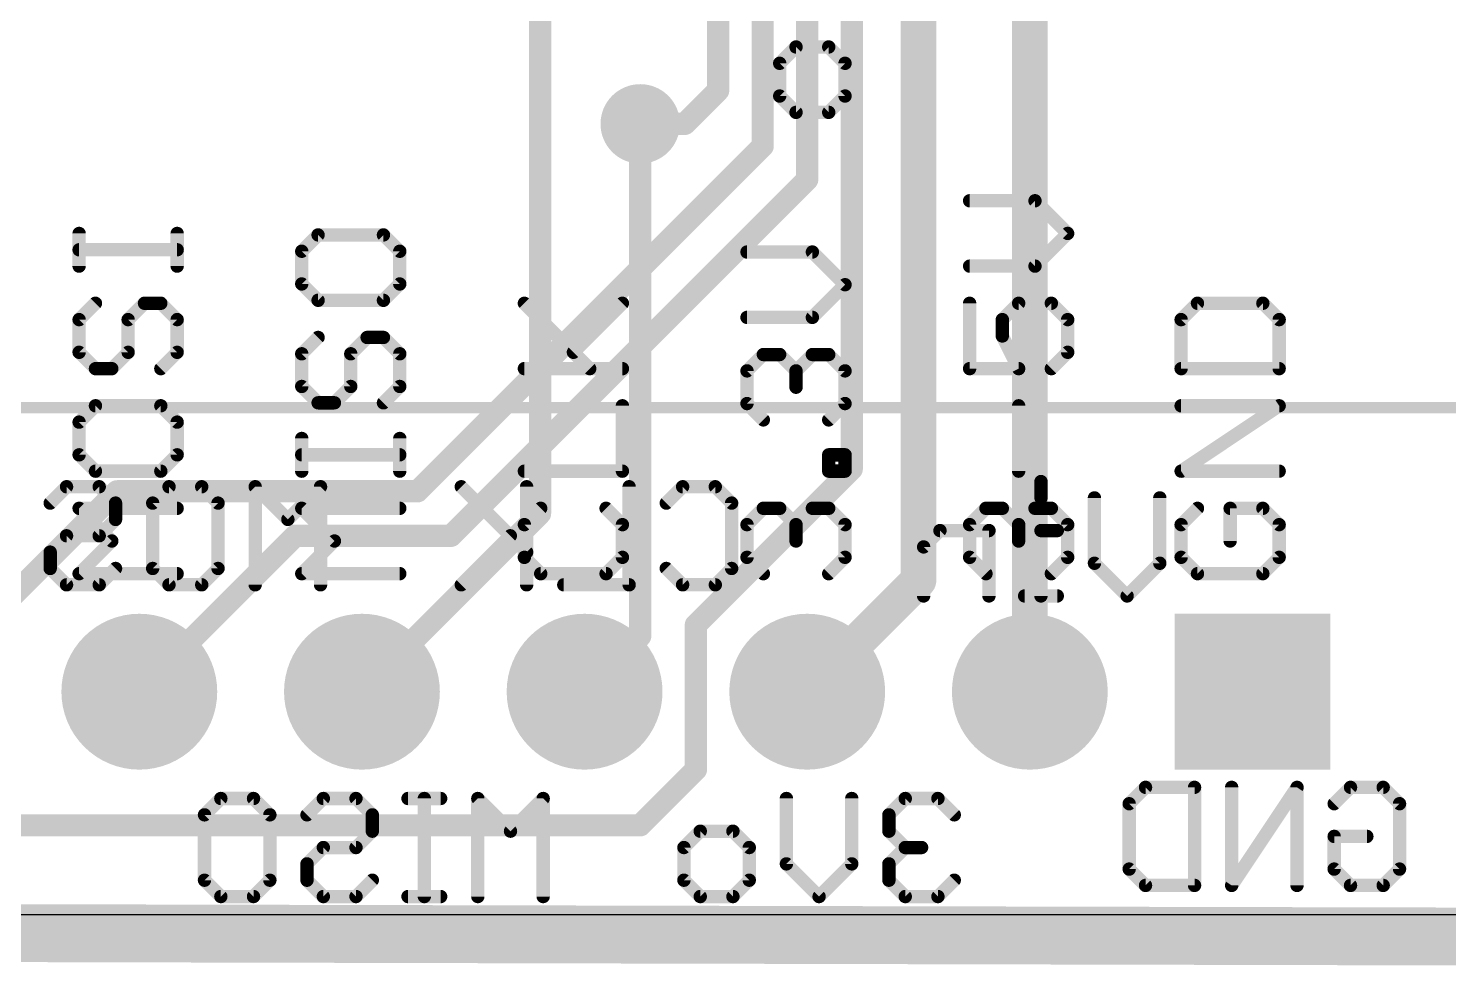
# Model space of a CAD drawing. Extents: x -37 to 43, y -51 to 71.
# Drawn here: x 10.16 to 26.37, y -43.76 to -33.07 of the extents above; entities that cross this region are included whole.
import ezdxf

# ---------------------------------------------------------------- set-up
doc = ezdxf.new("R2010")
doc.units = 0
for name, color, linetype in [('1', 12, 'CONTINUOUS'), ('16', 132, 'CONTINUOUS'), ('17', 110, 'CONTINUOUS'), ('18', 110, 'CONTINUOUS'), ('20', 53, 'CONTINUOUS'), ('21', 40, 'CONTINUOUS'), ('22', 6, 'CONTINUOUS'), ('29', 253, 'CONTINUOUS')]:
    doc.layers.add(name, color=color, linetype=linetype)

# ---------------------------------------------------------------- blocks, each defined once
blk = doc.blocks.new('SQUAREP')
blk.add_solid([(-0.5, -0.5), (0.5, -0.5), (-0.5, 0.5), (0.5, 0.5)])
blk = doc.blocks.new('ROUNDP')
at = {"const_width": 0.5}
blk.add_lwpolyline([(0, -0.25, 1), (0, 0.25, 1), (0, -0.25)], format="xyb", dxfattribs=at)
blk = doc.blocks.new('ROUNDV')
at = {"const_width": 0.5}
blk.add_lwpolyline([(0, -0.25, 1), (0, 0.25, 1), (0, -0.25)], format="xyb", dxfattribs=at)

msp = doc.modelspace()

# ---------------------------------------------------------------- linework, layer by layer
at = {"layer": '1'}
for points, const_width in [([(20.32, -39.37), (20.32, -5.08)], 0.4064), ([(19.558, -38.1), (19.558, -5.334)], 0.254), ([(19.05, -34.798), (19.05, -5.588)], 0.254), ([(18.542, -34.417), (18.542, -5.842)], 0.254), ([(18.034, -33.782), (18.034, -6.096)], 0.254), ([(21.59, -31.054), (21.59, -40.64)], 0.4064), ([(18.034, -33.782), (17.653, -34.163)], 0.254), ([(17.653, -34.163), (17.145, -34.163)], 0.254), ([(14.605, -38.354), (18.542, -34.417)], 0.254), ([(14.986, -38.862), (19.05, -34.798)], 0.254), ([(19.558, -38.1), (17.78, -39.878)], 0.254), ([(8.89, -40.64), (11.176, -38.354)], 0.254), ([(11.176, -38.354), (14.605, -38.354)], 0.254), ([(11.43, -40.64), (13.208, -38.862)], 0.254), ([(13.208, -38.862), (14.986, -38.862)], 0.254), ([(19.05, -40.64), (20.32, -39.37)], 0.4064), ([(17.78, -39.878), (17.78, -41.529)], 0.254), ([(21.59, -40.64), (21.606, -40.624)], 0.4064), ([(17.78, -41.529), (17.145, -42.164)], 0.254), ([(17.145, -42.164), (7.874, -42.164)], 0.254), ([(-27.432, -43.18), (27.178, -43.307)], 0.4064)]:
    msp.add_lwpolyline(points, dxfattribs=dict(at, const_width=const_width))
for points, const_width in [([(18.0789, -33.8269, 1), (17.9891, -33.7371)], 0.127), ([(17.9705, -33.782, 1), (18.0975, -33.782)], 0.127), ([(17.145, -34.0995, 1), (17.145, -34.2265)], 0.127), ([(17.6081, -34.1181, 1), (17.6979, -34.2079)], 0.127), ([(17.653, -34.2265, 1), (17.653, -34.0995)], 0.127), ([(18.5869, -34.4619, 1), (18.4971, -34.3721)], 0.127), ([(18.4785, -34.417, 1), (18.6055, -34.417)], 0.127), ([(19.0949, -34.8429, 1), (19.0051, -34.7531)], 0.127), ([(18.9865, -34.798, 1), (19.1135, -34.798)], 0.127), ([(19.4945, -38.1, 1), (19.6215, -38.1)], 0.127), ([(19.6029, -38.1449, 1), (19.5131, -38.0551)], 0.127), ([(11.176, -38.2905, 1), (11.176, -38.4175)], 0.127), ([(11.2209, -38.3989, 1), (11.1311, -38.3091)], 0.127), ([(14.605, -38.4175, 1), (14.605, -38.2905)], 0.127), ([(14.5601, -38.3091, 1), (14.6499, -38.3989)], 0.127), ([(13.208, -38.7985, 1), (13.208, -38.9255)], 0.127), ([(13.2529, -38.9069, 1), (13.1631, -38.8171)], 0.127), ([(14.9411, -38.8171, 1), (15.0309, -38.9069)], 0.127), ([(14.986, -38.9255, 1), (14.986, -38.7985)], 0.127), ([(20.3918, -39.4418, 1), (20.2482, -39.2982)], 0.2032), ([(20.2184, -39.37, 1), (20.4216, -39.37)], 0.2032), ([(17.8435, -39.878, 1), (17.7165, -39.878)], 0.127), ([(17.7351, -39.8331, 1), (17.8249, -39.9229)], 0.127), ([(18.9782, -40.5682, 1), (19.1218, -40.7118)], 0.2032), ([(21.5182, -40.5682, 1), (21.6618, -40.7118)], 0.2032), ([(21.6778, -40.6958, 1), (21.5342, -40.5522)], 0.2032), ([(11.3851, -40.5951, 1), (11.4749, -40.6849)], 0.127), ([(21.4884, -40.64, 1), (21.6916, -40.64)], 0.2032), ([(17.7165, -41.529, 1), (17.8435, -41.529)], 0.127), ([(17.8249, -41.5739, 1), (17.7351, -41.4841)], 0.127), ([(17.1001, -42.1191, 1), (17.1899, -42.2089)], 0.127), ([(17.145, -42.2275, 1), (17.145, -42.1005)], 0.127)]:
    msp.add_lwpolyline(points, format="xyb", dxfattribs=dict(at, const_width=const_width))
at = {"layer": '16'}
for points, const_width in [([(16.002, -38.608), (16.002, -12.192)], 0.254), ([(17.145, -34.163), (17.145, -40.005)], 0.254), ([(13.97, -40.64), (16.002, -38.608)], 0.254), ([(17.145, -40.005), (16.51, -40.64)], 0.254), ([(-27.432, -43.434), (27.178, -43.561)], 0.4064)]:
    msp.add_lwpolyline(points, dxfattribs=dict(at, const_width=const_width))
at = {"layer": '16', "const_width": 0.127}
for points in [[(17.2085, -34.163, 1), (17.0815, -34.163)], [(15.9385, -38.608, 1), (16.0655, -38.608)], [(16.0469, -38.6529, 1), (15.9571, -38.5631)], [(17.0815, -40.005, 1), (17.2085, -40.005)], [(17.1899, -40.0499, 1), (17.1001, -39.9601)], [(13.9251, -40.5951, 1), (14.0149, -40.6849)], [(16.4651, -40.5951, 1), (16.5549, -40.6849)]]:
    msp.add_lwpolyline(points, format="xyb", dxfattribs=at)
at = {"layer": '20'}
msp.add_line((-30.48, -43.18), (30.48, -43.18), dxfattribs=at)
at = {"layer": '21', "const_width": 0.1524}
for points in [[(18.9225, -33.2858), (18.7361, -33.4722)], [(19.2954, -33.2858), (18.9225, -33.2858)], [(19.4818, -33.4722), (19.2954, -33.2858)], [(18.7361, -33.4722), (18.7361, -33.8451)], [(19.4818, -33.8451), (19.4818, -33.4722)], [(18.7361, -33.8451), (18.9225, -34.0315)], [(19.2954, -34.0315), (19.4818, -33.8451)], [(18.9225, -34.0315), (19.2954, -34.0315)], [(21.649, -35.0399), (20.9032, -35.0399)], [(22.0218, -35.4128), (21.649, -35.0399)], [(10.7432, -35.7856), (10.7432, -35.4128)], [(11.8618, -35.7856), (11.8618, -35.4128)], [(13.4697, -35.4297), (13.2832, -35.6161)], [(14.2154, -35.4297), (13.4697, -35.4297)], [(14.4018, -35.6161), (14.2154, -35.4297)], [(21.649, -35.7856), (22.0218, -35.4128)], [(11.8618, -35.5992), (10.7432, -35.5992)], [(13.2832, -35.6161), (13.2832, -35.989)], [(14.4018, -35.989), (14.4018, -35.6161)], [(19.109, -35.6246), (18.3632, -35.6246)], [(19.4818, -35.9975), (19.109, -35.6246)], [(20.9032, -35.7856), (21.649, -35.7856)], [(13.2832, -35.989), (13.4697, -36.1754)], [(14.2154, -36.1754), (14.4018, -35.989)], [(19.109, -36.3703), (19.4818, -35.9975)], [(13.4697, -36.1754), (14.2154, -36.1754)], [(10.9297, -36.2093), (10.7432, -36.3957)], [(11.3025, -36.3957), (11.489, -36.2093)], [(11.489, -36.2093), (11.6754, -36.2093)], [(11.6754, -36.2093), (11.8618, -36.3957)], [(16.569, -36.955), (15.8232, -36.2093)], [(16.3825, -36.7686), (16.9418, -36.2093)], [(18.3632, -36.3703), (19.109, -36.3703)], [(20.9032, -36.2093), (20.9032, -36.955)], [(21.2761, -36.3957), (21.4625, -36.2093)], [(21.4625, -36.2093), (21.8354, -36.2093)], [(21.8354, -36.2093), (22.0218, -36.3957)], [(23.5027, -36.2093), (23.3162, -36.3957)], [(24.2484, -36.2093), (23.5027, -36.2093)], [(24.4348, -36.3957), (24.2484, -36.2093)], [(10.7432, -36.3957), (10.7432, -36.7686)], [(11.3025, -36.7686), (11.3025, -36.3957)], [(11.8618, -36.3957), (11.8618, -36.7686)], [(21.2761, -36.5822), (21.2761, -36.3957)], [(22.0218, -36.3957), (22.0218, -36.7686)], [(23.3162, -36.3957), (23.3162, -36.955)], [(24.4348, -36.955), (24.4348, -36.3957)], [(13.4697, -36.5991), (13.2832, -36.7855)], [(13.8425, -36.7855), (14.029, -36.5991)], [(14.029, -36.5991), (14.2154, -36.5991)], [(14.2154, -36.5991), (14.4018, -36.7855)], [(21.4625, -36.955), (21.2761, -36.5822)], [(10.7432, -36.7686), (10.9297, -36.955)], [(11.1161, -36.955), (11.3025, -36.7686)], [(11.8618, -36.7686), (11.6754, -36.955)], [(13.2832, -36.7855), (13.2832, -37.1584)], [(13.8425, -37.1584), (13.8425, -36.7855)], [(14.4018, -36.7855), (14.4018, -37.1584)], [(18.3632, -36.9804), (18.5497, -36.794)], [(18.5497, -36.794), (18.7361, -36.794)], [(18.7361, -36.794), (18.9225, -36.9804)], [(18.9225, -36.9804), (19.109, -36.794)], [(19.109, -36.794), (19.2954, -36.794)], [(19.2954, -36.794), (19.4818, -36.9804)], [(22.0218, -36.7686), (21.8354, -36.955)], [(10.9297, -36.955), (11.1161, -36.955)], [(15.8232, -36.955), (16.9418, -36.955)], [(18.3632, -37.3533), (18.3632, -36.9804)], [(18.9225, -36.9804), (18.9225, -37.1669)], [(19.4818, -36.9804), (19.4818, -37.3533)], [(20.9032, -36.955), (21.4625, -36.955)], [(23.3162, -36.955), (24.4348, -36.955)], [(13.2832, -37.1584), (13.4697, -37.3448)], [(13.6561, -37.3448), (13.8425, -37.1584)], [(14.4018, -37.1584), (14.2154, -37.3448)], [(10.9297, -37.3787), (10.7432, -37.5651)], [(11.6754, -37.3787), (10.9297, -37.3787)], [(11.8618, -37.5651), (11.6754, -37.3787)], [(13.4697, -37.3448), (13.6561, -37.3448)], [(16.9418, -38.1244), (16.9418, -37.3787)], [(18.5497, -37.5397), (18.3632, -37.3533)], [(19.4818, -37.3533), (19.2954, -37.5397)], [(21.4625, -38.1244), (21.4625, -37.3787)], [(23.3162, -38.1244), (24.4348, -37.3787)], [(24.4348, -37.3787), (23.3162, -37.3787)], [(10.7432, -37.5651), (10.7432, -37.938)], [(11.8618, -37.938), (11.8618, -37.5651)], [(13.2832, -38.1244), (13.2832, -37.7516)], [(14.4018, -38.1244), (14.4018, -37.7516)], [(10.7432, -37.938), (10.9297, -38.1244)], [(11.6754, -38.1244), (11.8618, -37.938)], [(14.4018, -37.938), (13.2832, -37.938)], [(19.2954, -38.1244), (19.2954, -37.938)], [(19.2954, -37.938), (19.4818, -37.938)], [(19.4818, -37.938), (19.4818, -38.1244)], [(10.9297, -38.1244), (11.6754, -38.1244)], [(15.8232, -38.1244), (16.9418, -38.1244)], [(19.4818, -38.1244), (19.2954, -38.1244)], [(24.4348, -38.1244), (23.3162, -38.1244)], [(11.1161, -38.921), (10.7432, -38.5481)], [(10.7432, -38.5481), (11.8618, -38.5481)], [(13.6561, -38.921), (13.2832, -38.5481)], [(13.2832, -38.5481), (14.4018, -38.5481)], [(16.0097, -38.5481), (15.8232, -38.7345)], [(16.9418, -38.7345), (16.7554, -38.5481)], [(18.3632, -38.7345), (18.5497, -38.5481)], [(18.5497, -38.5481), (18.7361, -38.5481)], [(18.7361, -38.5481), (18.9225, -38.7345)], [(18.9225, -38.7345), (19.109, -38.5481)], [(19.109, -38.5481), (19.2954, -38.5481)], [(19.2954, -38.5481), (19.4818, -38.7345)], [(20.9032, -38.7345), (21.0897, -38.5481)], [(21.0897, -38.5481), (21.2761, -38.5481)], [(21.2761, -38.5481), (21.4625, -38.7345)], [(21.4625, -38.7345), (21.649, -38.5481)], [(21.649, -38.5481), (21.8354, -38.5481)], [(21.8354, -38.5481), (22.0218, -38.7345)], [(23.5027, -38.5481), (23.3162, -38.7345)], [(24.2484, -38.5481), (23.8755, -38.5481)], [(23.8755, -38.5481), (23.8755, -38.921)], [(24.4348, -38.7345), (24.2484, -38.5481)], [(15.8232, -38.7345), (15.8232, -39.1074)], [(16.9418, -39.1074), (16.9418, -38.7345)], [(18.3632, -39.1074), (18.3632, -38.7345)], [(18.9225, -38.7345), (18.9225, -38.921)], [(19.4818, -38.7345), (19.4818, -39.1074)], [(20.9032, -39.1074), (20.9032, -38.7345)], [(21.4625, -38.7345), (21.4625, -38.921)], [(22.0218, -38.7345), (22.0218, -39.1074)], [(23.3162, -38.7345), (23.3162, -39.1074)], [(24.4348, -39.1074), (24.4348, -38.7345)], [(10.7432, -39.2938), (11.1161, -38.921)], [(13.2832, -39.2938), (13.6561, -38.921)], [(15.8232, -39.1074), (16.0097, -39.2938)], [(16.7554, -39.2938), (16.9418, -39.1074)], [(18.5497, -39.2938), (18.3632, -39.1074)], [(19.4818, -39.1074), (19.2954, -39.2938)], [(21.0897, -39.2938), (20.9032, -39.1074)], [(22.0218, -39.1074), (21.8354, -39.2938)], [(23.3162, -39.1074), (23.5027, -39.2938)], [(24.2484, -39.2938), (24.4348, -39.1074)], [(11.8618, -39.2938), (10.7432, -39.2938)], [(14.4018, -39.2938), (13.2832, -39.2938)], [(16.0097, -39.2938), (16.7554, -39.2938)], [(23.5027, -39.2938), (24.2484, -39.2938)]]:
    msp.add_lwpolyline(points, dxfattribs=at)
at = {"layer": '21', "const_width": 0.0762}
for points in [[(18.9225, -33.2477, 1), (18.9225, -33.3239)], [(18.9495, -33.3128, 1), (18.8956, -33.2589)], [(19.3223, -33.2589, 1), (19.2684, -33.3128)], [(19.2954, -33.3239, 1), (19.2954, -33.2477)], [(18.7742, -33.4722, 1), (18.698, -33.4722)], [(18.7092, -33.4453, 1), (18.763, -33.4992)], [(19.5199, -33.4722, 1), (19.4437, -33.4722)], [(19.4549, -33.4992, 1), (19.5087, -33.4453)], [(18.763, -33.8181, 1), (18.7092, -33.872)], [(18.698, -33.8451, 1), (18.7742, -33.8451)], [(19.4437, -33.8451, 1), (19.5199, -33.8451)], [(19.5087, -33.872, 1), (19.4549, -33.8181)], [(18.9225, -33.9934, 1), (18.9225, -34.0696)], [(18.8956, -34.0585, 1), (18.9495, -34.0046)], [(19.2684, -34.0046, 1), (19.3223, -34.0585)], [(19.2954, -34.0696, 1), (19.2954, -33.9934)], [(20.9032, -35.0018, 1), (20.9032, -35.078)], [(21.6759, -35.013, 1), (21.622, -35.0668)], [(21.649, -35.078, 1), (21.649, -35.0018)], [(10.7813, -35.4128, 1), (10.7051, -35.4128)], [(11.8999, -35.4128, 1), (11.8237, -35.4128)], [(13.4697, -35.3916, 1), (13.4697, -35.4678)], [(13.4966, -35.4566, 1), (13.4427, -35.4028)], [(14.2423, -35.4028, 1), (14.1884, -35.4566)], [(14.2154, -35.4678, 1), (14.2154, -35.3916)], [(22.0487, -35.4397, 1), (21.9949, -35.3858)], [(21.9949, -35.4397, 1), (22.0487, -35.3858)], [(10.7432, -35.5611, 1), (10.7432, -35.6373)], [(11.8618, -35.6373, 1), (11.8618, -35.5611)], [(13.3213, -35.6161, 1), (13.2451, -35.6161)], [(13.2563, -35.5892, 1), (13.3102, -35.6431)], [(14.4399, -35.6161, 1), (14.3637, -35.6161)], [(14.3749, -35.6431, 1), (14.4287, -35.5892)], [(18.3632, -35.5865, 1), (18.3632, -35.6627)], [(19.1359, -35.5977, 1), (19.082, -35.6515)], [(19.109, -35.6627, 1), (19.109, -35.5865)], [(10.7051, -35.7856, 1), (10.7813, -35.7856)], [(11.8237, -35.7856, 1), (11.8999, -35.7856)], [(20.9032, -35.7475, 1), (20.9032, -35.8237)], [(21.622, -35.7587, 1), (21.6759, -35.8126)], [(21.649, -35.8237, 1), (21.649, -35.7475)], [(13.3102, -35.962, 1), (13.2563, -36.0159)], [(13.2451, -35.989, 1), (13.3213, -35.989)], [(14.3637, -35.989, 1), (14.4399, -35.989)], [(14.4287, -36.0159, 1), (14.3749, -35.962)], [(19.5087, -36.0244, 1), (19.4549, -35.9705)], [(19.4549, -36.0244, 1), (19.5087, -35.9705)], [(13.4697, -36.1373, 1), (13.4697, -36.2135)], [(13.4427, -36.2024, 1), (13.4966, -36.1485)], [(14.1884, -36.1485, 1), (14.2423, -36.2024)], [(14.2154, -36.2135, 1), (14.2154, -36.1373)], [(10.9566, -36.2362, 1), (10.9027, -36.1824)], [(11.489, -36.1712, 1), (11.489, -36.2474)], [(11.5159, -36.2362, 1), (11.462, -36.1824)], [(11.7023, -36.1824, 1), (11.6484, -36.2362)], [(11.6754, -36.2474, 1), (11.6754, -36.1712)], [(15.8502, -36.1824, 1), (15.7963, -36.2362)], [(16.9687, -36.2362, 1), (16.9149, -36.1824)], [(18.3632, -36.3322, 1), (18.3632, -36.4084)], [(19.109, -36.4084, 1), (19.109, -36.3322)], [(20.9413, -36.2093, 1), (20.8651, -36.2093)], [(21.4625, -36.1712, 1), (21.4625, -36.2474)], [(21.4895, -36.2362, 1), (21.4356, -36.1824)], [(21.8623, -36.1824, 1), (21.8084, -36.2362)], [(21.8354, -36.2474, 1), (21.8354, -36.1712)], [(23.5027, -36.1712, 1), (23.5027, -36.2474)], [(23.5296, -36.2362, 1), (23.4757, -36.1824)], [(24.2753, -36.1824, 1), (24.2214, -36.2362)], [(24.2484, -36.2474, 1), (24.2484, -36.1712)], [(10.7813, -36.3957, 1), (10.7051, -36.3957)], [(10.7163, -36.3688, 1), (10.7702, -36.4227)], [(11.3406, -36.3957, 1), (11.2644, -36.3957)], [(11.2756, -36.3688, 1), (11.3295, -36.4227)], [(11.8999, -36.3957, 1), (11.8237, -36.3957)], [(11.8349, -36.4227, 1), (11.8887, -36.3688)], [(19.082, -36.3434, 1), (19.1359, -36.3973)], [(21.3142, -36.3957, 1), (21.238, -36.3957)], [(21.2492, -36.3688, 1), (21.303, -36.4227)], [(22.0599, -36.3957, 1), (21.9837, -36.3957)], [(21.9949, -36.4227, 1), (22.0487, -36.3688)], [(23.3543, -36.3957, 1), (23.2781, -36.3957)], [(23.2893, -36.3688, 1), (23.3432, -36.4227)], [(24.4729, -36.3957, 1), (24.3967, -36.3957)], [(24.4079, -36.4227, 1), (24.4617, -36.3688)], [(13.4966, -36.626, 1), (13.4427, -36.5722)], [(14.029, -36.561, 1), (14.029, -36.6372)], [(14.0559, -36.626, 1), (14.002, -36.5722)], [(14.2423, -36.5722, 1), (14.1884, -36.626)], [(14.2154, -36.6372, 1), (14.2154, -36.561)], [(21.3102, -36.5651, 1), (21.242, -36.5992)], [(21.238, -36.5822, 1), (21.3142, -36.5822)], [(10.7702, -36.7416, 1), (10.7163, -36.7955)], [(10.7051, -36.7686, 1), (10.7813, -36.7686)], [(11.2644, -36.7686, 1), (11.3406, -36.7686)], [(11.3295, -36.7955, 1), (11.2756, -36.7416)], [(11.8237, -36.7686, 1), (11.8999, -36.7686)], [(11.8887, -36.7955, 1), (11.8349, -36.7416)], [(13.3213, -36.7855, 1), (13.2451, -36.7855)], [(13.2563, -36.7586, 1), (13.3102, -36.8125)], [(13.8806, -36.7855, 1), (13.8044, -36.7855)], [(13.8156, -36.7586, 1), (13.8695, -36.8125)], [(14.4399, -36.7855, 1), (14.3637, -36.7855)], [(14.3749, -36.8125, 1), (14.4287, -36.7586)], [(16.3556, -36.7416, 1), (16.4095, -36.7955)], [(18.5497, -36.7559, 1), (18.5497, -36.8321)], [(18.5766, -36.8209, 1), (18.5227, -36.7671)], [(18.763, -36.7671, 1), (18.7092, -36.8209)], [(18.7361, -36.8321, 1), (18.7361, -36.7559)], [(19.109, -36.7559, 1), (19.109, -36.8321)], [(19.1359, -36.8209, 1), (19.082, -36.7671)], [(19.3223, -36.7671, 1), (19.2684, -36.8209)], [(19.2954, -36.8321, 1), (19.2954, -36.7559)], [(21.9837, -36.7686, 1), (22.0599, -36.7686)], [(22.0487, -36.7955, 1), (21.9949, -36.7416)], [(10.9297, -36.9169, 1), (10.9297, -36.9931)], [(10.9027, -36.9819, 1), (10.9566, -36.9281)], [(11.0892, -36.9281, 1), (11.143, -36.9819)], [(11.1161, -36.9931, 1), (11.1161, -36.9169)], [(11.6484, -36.9281, 1), (11.7023, -36.9819)], [(15.8232, -36.9169, 1), (15.8232, -36.9931)], [(16.542, -36.9819, 1), (16.5959, -36.9281)], [(16.9418, -36.9931, 1), (16.9418, -36.9169)], [(18.4013, -36.9804, 1), (18.3251, -36.9804)], [(18.3363, -36.9535, 1), (18.3902, -37.0074)], [(18.9606, -36.9804, 1), (18.8844, -36.9804)], [(18.8956, -36.9535, 1), (18.9495, -37.0074)], [(18.8956, -37.0074, 1), (18.9495, -36.9535)], [(19.5199, -36.9804, 1), (19.4437, -36.9804)], [(19.4549, -37.0074, 1), (19.5087, -36.9535)], [(20.9032, -36.9169, 1), (20.9032, -36.9931)], [(20.8651, -36.955, 1), (20.9413, -36.955)], [(21.4284, -36.972, 1), (21.4966, -36.938)], [(21.4625, -36.9931, 1), (21.4625, -36.9169)], [(21.8084, -36.9281, 1), (21.8623, -36.9819)], [(23.3162, -36.9169, 1), (23.3162, -36.9931)], [(23.2781, -36.955, 1), (23.3543, -36.955)], [(24.3967, -36.955, 1), (24.4729, -36.955)], [(24.4348, -36.9931, 1), (24.4348, -36.9169)], [(13.3102, -37.1314, 1), (13.2563, -37.1853)], [(13.8695, -37.1853, 1), (13.8156, -37.1314)], [(14.4287, -37.1853, 1), (14.3749, -37.1314)], [(13.2451, -37.1584, 1), (13.3213, -37.1584)], [(13.8044, -37.1584, 1), (13.8806, -37.1584)], [(14.3637, -37.1584, 1), (14.4399, -37.1584)], [(18.8844, -37.1669, 1), (18.9606, -37.1669)], [(10.9297, -37.3406, 1), (10.9297, -37.4168)], [(10.9566, -37.4056, 1), (10.9027, -37.3518)], [(11.7023, -37.3518, 1), (11.6484, -37.4056)], [(11.6754, -37.4168, 1), (11.6754, -37.3406)], [(13.4697, -37.3067, 1), (13.4697, -37.3829)], [(13.4427, -37.3717, 1), (13.4966, -37.3179)], [(13.6292, -37.3179, 1), (13.683, -37.3717)], [(13.6561, -37.3829, 1), (13.6561, -37.3067)], [(14.1884, -37.3179, 1), (14.2423, -37.3717)], [(16.9799, -37.3787, 1), (16.9037, -37.3787)], [(18.3902, -37.3263, 1), (18.3363, -37.3802)], [(18.3251, -37.3533, 1), (18.4013, -37.3533)], [(19.4437, -37.3533, 1), (19.5199, -37.3533)], [(19.5087, -37.3802, 1), (19.4549, -37.3263)], [(21.5006, -37.3787, 1), (21.4244, -37.3787)], [(23.3162, -37.3406, 1), (23.3162, -37.4168)], [(24.4559, -37.4104, 1), (24.4137, -37.347)], [(24.4348, -37.4168, 1), (24.4348, -37.3406)], [(10.7813, -37.5651, 1), (10.7051, -37.5651)], [(10.7163, -37.5382, 1), (10.7702, -37.5921)], [(11.8999, -37.5651, 1), (11.8237, -37.5651)], [(11.8349, -37.5921, 1), (11.8887, -37.5382)], [(18.5227, -37.5666, 1), (18.5766, -37.5128)], [(19.2684, -37.5128, 1), (19.3223, -37.5666)], [(13.3213, -37.7516, 1), (13.2451, -37.7516)], [(14.4399, -37.7516, 1), (14.3637, -37.7516)], [(10.7702, -37.911, 1), (10.7163, -37.9649)], [(10.7051, -37.938, 1), (10.7813, -37.938)], [(11.8237, -37.938, 1), (11.8999, -37.938)], [(11.8887, -37.9649, 1), (11.8349, -37.911)], [(13.2832, -37.8999, 1), (13.2832, -37.9761)], [(14.4018, -37.9761, 1), (14.4018, -37.8999)], [(19.3335, -37.938, 1), (19.2573, -37.938)], [(19.2954, -37.8999, 1), (19.2954, -37.9761)], [(19.5199, -37.938, 1), (19.4437, -37.938)], [(19.4818, -37.9761, 1), (19.4818, -37.8999)], [(10.9297, -38.0863, 1), (10.9297, -38.1625)], [(10.9027, -38.1513, 1), (10.9566, -38.0975)], [(11.6484, -38.0975, 1), (11.7023, -38.1513)], [(11.6754, -38.1625, 1), (11.6754, -38.0863)], [(15.8232, -38.0863, 1), (15.8232, -38.1625)], [(16.9418, -38.1625, 1), (16.9418, -38.0863)], [(19.2954, -38.0863, 1), (19.2954, -38.1625)], [(19.4818, -38.1625, 1), (19.4818, -38.0863)], [(23.3162, -38.0863, 1), (23.3162, -38.1625)], [(23.2951, -38.0927, 1), (23.3374, -38.1561)], [(24.4348, -38.1625, 1), (24.4348, -38.0863)], [(13.2451, -38.1244, 1), (13.3213, -38.1244)], [(14.3637, -38.1244, 1), (14.4399, -38.1244)], [(16.9037, -38.1244, 1), (16.9799, -38.1244)], [(19.2573, -38.1244, 1), (19.3335, -38.1244)], [(19.4437, -38.1244, 1), (19.5199, -38.1244)], [(21.4244, -38.1244, 1), (21.5006, -38.1244)], [(10.7432, -38.51, 1), (10.7432, -38.5862)], [(10.7702, -38.5212, 1), (10.7163, -38.575)], [(11.8618, -38.5862, 1), (11.8618, -38.51)], [(13.2832, -38.51, 1), (13.2832, -38.5862)], [(13.3102, -38.5212, 1), (13.2563, -38.575)], [(14.4018, -38.5862, 1), (14.4018, -38.51)], [(16.0366, -38.575, 1), (15.9827, -38.5212)], [(16.7823, -38.5212, 1), (16.7284, -38.575)], [(18.5497, -38.51, 1), (18.5497, -38.5862)], [(18.5766, -38.575, 1), (18.5227, -38.5212)], [(18.763, -38.5212, 1), (18.7092, -38.575)], [(18.7361, -38.5862, 1), (18.7361, -38.51)], [(19.109, -38.51, 1), (19.109, -38.5862)], [(19.1359, -38.575, 1), (19.082, -38.5212)], [(19.3223, -38.5212, 1), (19.2684, -38.575)], [(19.2954, -38.5862, 1), (19.2954, -38.51)], [(21.0897, -38.51, 1), (21.0897, -38.5862)], [(21.1166, -38.575, 1), (21.0627, -38.5212)], [(21.303, -38.5212, 1), (21.2492, -38.575)], [(21.2761, -38.5862, 1), (21.2761, -38.51)], [(21.649, -38.51, 1), (21.649, -38.5862)], [(21.6759, -38.575, 1), (21.622, -38.5212)], [(21.8623, -38.5212, 1), (21.8084, -38.575)], [(21.8354, -38.5862, 1), (21.8354, -38.51)], [(23.5296, -38.575, 1), (23.4757, -38.5212)], [(23.8755, -38.51, 1), (23.8755, -38.5862)], [(23.9136, -38.5481, 1), (23.8374, -38.5481)], [(24.2753, -38.5212, 1), (24.2214, -38.575)], [(24.2484, -38.5862, 1), (24.2484, -38.51)], [(15.8613, -38.7345, 1), (15.7851, -38.7345)], [(15.7963, -38.7076, 1), (15.8502, -38.7615)], [(16.9799, -38.7345, 1), (16.9037, -38.7345)], [(16.9149, -38.7615, 1), (16.9687, -38.7076)], [(18.4013, -38.7345, 1), (18.3251, -38.7345)], [(18.3363, -38.7076, 1), (18.3902, -38.7615)], [(18.9606, -38.7345, 1), (18.8844, -38.7345)], [(18.8956, -38.7076, 1), (18.9495, -38.7615)], [(18.8956, -38.7615, 1), (18.9495, -38.7076)], [(19.5199, -38.7345, 1), (19.4437, -38.7345)], [(19.4549, -38.7615, 1), (19.5087, -38.7076)], [(20.9413, -38.7345, 1), (20.8651, -38.7345)], [(20.8763, -38.7076, 1), (20.9302, -38.7615)], [(21.5006, -38.7345, 1), (21.4244, -38.7345)], [(21.4356, -38.7076, 1), (21.4895, -38.7615)], [(21.4356, -38.7615, 1), (21.4895, -38.7076)], [(22.0599, -38.7345, 1), (21.9837, -38.7345)], [(21.9949, -38.7615, 1), (22.0487, -38.7076)], [(23.3543, -38.7345, 1), (23.2781, -38.7345)], [(23.2893, -38.7076, 1), (23.3432, -38.7615)], [(24.4729, -38.7345, 1), (24.3967, -38.7345)], [(24.4079, -38.7615, 1), (24.4617, -38.7076)], [(11.143, -38.9479, 1), (11.0892, -38.894)], [(11.0892, -38.9479, 1), (11.143, -38.894)], [(13.683, -38.9479, 1), (13.6292, -38.894)], [(13.6292, -38.9479, 1), (13.683, -38.894)], [(18.8844, -38.921, 1), (18.9606, -38.921)], [(21.4244, -38.921, 1), (21.5006, -38.921)], [(23.8374, -38.921, 1), (23.9136, -38.921)], [(15.8502, -39.0804, 1), (15.7963, -39.1343)], [(16.9687, -39.1343, 1), (16.9149, -39.0804)], [(18.3902, -39.0804, 1), (18.3363, -39.1343)], [(19.5087, -39.1343, 1), (19.4549, -39.0804)], [(20.9302, -39.0804, 1), (20.8763, -39.1343)], [(22.0487, -39.1343, 1), (21.9949, -39.0804)], [(23.3432, -39.0804, 1), (23.2893, -39.1343)], [(24.4617, -39.1343, 1), (24.4079, -39.0804)], [(15.7851, -39.1074, 1), (15.8613, -39.1074)], [(16.9037, -39.1074, 1), (16.9799, -39.1074)], [(18.3251, -39.1074, 1), (18.4013, -39.1074)], [(19.4437, -39.1074, 1), (19.5199, -39.1074)], [(20.8651, -39.1074, 1), (20.9413, -39.1074)], [(21.9837, -39.1074, 1), (22.0599, -39.1074)], [(23.2781, -39.1074, 1), (23.3543, -39.1074)], [(24.3967, -39.1074, 1), (24.4729, -39.1074)], [(10.7432, -39.2557, 1), (10.7432, -39.3319)], [(10.7163, -39.2669, 1), (10.7702, -39.3207)], [(11.8618, -39.3319, 1), (11.8618, -39.2557)], [(13.2832, -39.2557, 1), (13.2832, -39.3319)], [(13.2563, -39.2669, 1), (13.3102, -39.3207)], [(14.4018, -39.3319, 1), (14.4018, -39.2557)], [(16.0097, -39.2557, 1), (16.0097, -39.3319)], [(15.9827, -39.3207, 1), (16.0366, -39.2669)], [(16.7284, -39.2669, 1), (16.7823, -39.3207)], [(16.7554, -39.3319, 1), (16.7554, -39.2557)], [(18.5227, -39.3207, 1), (18.5766, -39.2669)], [(19.2684, -39.2669, 1), (19.3223, -39.3207)], [(21.0627, -39.3207, 1), (21.1166, -39.2669)], [(21.8084, -39.2669, 1), (21.8623, -39.3207)], [(23.5027, -39.2557, 1), (23.5027, -39.3319)], [(23.4757, -39.3207, 1), (23.5296, -39.2669)], [(24.2214, -39.2669, 1), (24.2753, -39.3207)], [(24.2484, -39.3319, 1), (24.2484, -39.2557)]]:
    msp.add_lwpolyline(points, format="xyb", dxfattribs=at)
at = {"layer": '22'}
for points, const_width in [([(-27.3, -37.4), (27.3, -37.4)], 0.127), ([(10.4132, -38.4887), (10.5996, -38.3022)], 0.1524), ([(10.5996, -38.3022), (10.9725, -38.3022)], 0.1524), ([(10.9725, -38.3022), (11.1589, -38.4887)], 0.1524), ([(11.5826, -38.4887), (11.769, -38.3022)], 0.1524), ([(11.769, -38.3022), (12.1419, -38.3022)], 0.1524), ([(12.1419, -38.3022), (12.3283, -38.4887)], 0.1524), ([(13.1248, -38.6751), (12.752, -38.3022)], 0.1524), ([(12.752, -38.3022), (12.752, -39.4208)], 0.1524), ([(13.4977, -38.3022), (13.1248, -38.6751)], 0.1524), ([(13.4977, -39.4208), (13.4977, -38.3022)], 0.1524), ([(15.8491, -39.048), (15.1034, -38.3022)], 0.1524), ([(15.8491, -38.3022), (15.8491, -39.4208)], 0.1524), ([(17.0185, -38.3022), (17.0185, -39.4208)], 0.1524), ([(17.4422, -38.4887), (17.6286, -38.3022)], 0.1524), ([(17.6286, -38.3022), (18.0015, -38.3022)], 0.1524), ([(18.0015, -38.3022), (18.1879, -38.4887)], 0.1524), ([(21.7172, -38.2428), (21.7172, -38.4292)], 0.1524), ([(22.3273, -39.175), (22.3273, -38.4292)], 0.1524), ([(23.073, -38.4292), (23.073, -39.175)], 0.1524), ([(11.1589, -38.4887), (11.1589, -38.6751)], 0.1524), ([(11.5826, -39.2344), (11.5826, -38.4887)], 0.1524), ([(12.3283, -38.4887), (12.3283, -39.2344)], 0.1524), ([(18.1879, -38.4887), (18.1879, -39.2344)], 0.1524), ([(11.1589, -38.6751), (10.9725, -38.8615)], 0.1524), ([(10.5996, -38.8615), (10.4132, -39.048)], 0.1524), ([(10.9725, -38.8615), (10.5996, -38.8615)], 0.1524), ([(15.6627, -38.8615), (15.1034, -39.4208)], 0.1524), ([(20.5647, -38.8021), (20.3783, -38.9885)], 0.1524), ([(21.124, -38.8021), (20.5647, -38.8021)], 0.1524), ([(21.124, -39.5478), (21.124, -38.8021)], 0.1524), ([(21.9036, -38.8021), (21.7172, -38.8021)], 0.1524), ([(21.7172, -38.8021), (21.7172, -39.5478)], 0.1524), ([(10.4132, -39.048), (10.4132, -39.2344)], 0.1524), ([(20.3783, -38.9885), (20.3783, -39.5478)], 0.1524), ([(10.4132, -39.2344), (10.5996, -39.4208)], 0.1524), ([(10.9725, -39.4208), (11.1589, -39.2344)], 0.1524), ([(11.769, -39.4208), (11.5826, -39.2344)], 0.1524), ([(12.3283, -39.2344), (12.1419, -39.4208)], 0.1524), ([(17.6286, -39.4208), (17.4422, -39.2344)], 0.1524), ([(18.1879, -39.2344), (18.0015, -39.4208)], 0.1524), ([(22.7001, -39.5478), (22.3273, -39.175)], 0.1524), ([(23.073, -39.175), (22.7001, -39.5478)], 0.1524), ([(10.5996, -39.4208), (10.9725, -39.4208)], 0.1524), ([(12.1419, -39.4208), (11.769, -39.4208)], 0.1524), ([(17.0185, -39.4208), (16.2728, -39.4208)], 0.1524), ([(18.0015, -39.4208), (17.6286, -39.4208)], 0.1524), ([(21.9036, -39.5478), (21.5308, -39.5478)], 0.1524), ([(12.1736, -42.0447), (12.36, -41.8582)], 0.1524), ([(12.36, -41.8582), (12.7329, -41.8582)], 0.1524), ([(12.7329, -41.8582), (12.9193, -42.0447)], 0.1524), ([(13.343, -42.0447), (13.5294, -41.8582)], 0.1524), ([(13.5294, -41.8582), (13.9023, -41.8582)], 0.1524), ([(13.9023, -41.8582), (14.0887, -42.0447)], 0.1524), ([(14.8683, -41.8582), (14.4955, -41.8582)], 0.1524), ([(14.6819, -42.9768), (14.6819, -41.8582)], 0.1524), ([(15.6649, -42.2311), (15.292, -41.8582)], 0.1524), ([(15.292, -41.8582), (15.292, -42.9768)], 0.1524), ([(16.0377, -41.8582), (15.6649, -42.2311)], 0.1524), ([(16.0377, -42.9768), (16.0377, -41.8582)], 0.1524), ([(18.8128, -42.604), (18.8128, -41.8582)], 0.1524), ([(19.5585, -41.8582), (19.5585, -42.604)], 0.1524), ([(20.1686, -41.8582), (19.9822, -42.0447)], 0.1524), ([(20.5415, -41.8582), (20.1686, -41.8582)], 0.1524), ([(20.7279, -42.0447), (20.5415, -41.8582)], 0.1524), ([(22.7234, -41.9177), (22.9098, -41.7312)], 0.1524), ([(22.9098, -41.7312), (23.4691, -41.7312)], 0.1524), ([(23.4691, -41.7312), (23.4691, -42.8498)], 0.1524), ([(24.6385, -41.7312), (23.8928, -42.8498)], 0.1524), ([(23.8928, -42.8498), (23.8928, -41.7312)], 0.1524), ([(24.6385, -42.8498), (24.6385, -41.7312)], 0.1524), ([(25.0622, -41.9177), (25.2486, -41.7312)], 0.1524), ([(25.2486, -41.7312), (25.6215, -41.7312)], 0.1524), ([(25.6215, -41.7312), (25.8079, -41.9177)], 0.1524), ([(22.7234, -42.6634), (22.7234, -41.9177)], 0.1524), ([(25.8079, -41.9177), (25.8079, -42.6634)], 0.1524), ([(12.1736, -42.7904), (12.1736, -42.0447)], 0.1524), ([(12.9193, -42.0447), (12.9193, -42.7904)], 0.1524), ([(14.0887, -42.0447), (14.0887, -42.2311)], 0.1524), ([(19.9822, -42.0447), (19.9822, -42.2311)], 0.1524), ([(14.0887, -42.2311), (13.9023, -42.4175)], 0.1524), ([(17.6434, -42.4175), (17.8298, -42.2311)], 0.1524), ([(17.8298, -42.2311), (18.2027, -42.2311)], 0.1524), ([(18.2027, -42.2311), (18.3891, -42.4175)], 0.1524), ([(19.9822, -42.2311), (20.1686, -42.4175)], 0.1524), ([(25.0622, -42.6634), (25.0622, -42.2905)], 0.1524), ([(25.0622, -42.2905), (25.435, -42.2905)], 0.1524), ([(13.5294, -42.4175), (13.343, -42.604)], 0.1524), ([(13.9023, -42.4175), (13.5294, -42.4175)], 0.1524), ([(17.6434, -42.7904), (17.6434, -42.4175)], 0.1524), ([(18.3891, -42.4175), (18.3891, -42.7904)], 0.1524), ([(20.1686, -42.4175), (19.9822, -42.604)], 0.1524), ([(20.1686, -42.4175), (20.3551, -42.4175)], 0.1524), ([(13.343, -42.604), (13.343, -42.7904)], 0.1524), ([(19.1857, -42.9768), (18.8128, -42.604)], 0.1524), ([(19.5585, -42.604), (19.1857, -42.9768)], 0.1524), ([(19.9822, -42.604), (19.9822, -42.7904)], 0.1524), ([(22.9098, -42.8498), (22.7234, -42.6634)], 0.1524), ([(25.2486, -42.8498), (25.0622, -42.6634)], 0.1524), ([(25.8079, -42.6634), (25.6215, -42.8498)], 0.1524), ([(12.36, -42.9768), (12.1736, -42.7904)], 0.1524), ([(12.9193, -42.7904), (12.7329, -42.9768)], 0.1524), ([(13.343, -42.7904), (13.5294, -42.9768)], 0.1524), ([(13.9023, -42.9768), (14.0887, -42.7904)], 0.1524), ([(17.8298, -42.9768), (17.6434, -42.7904)], 0.1524), ([(18.3891, -42.7904), (18.2027, -42.9768)], 0.1524), ([(19.9822, -42.7904), (20.1686, -42.9768)], 0.1524), ([(20.5415, -42.9768), (20.7279, -42.7904)], 0.1524), ([(23.4691, -42.8498), (22.9098, -42.8498)], 0.1524), ([(25.6215, -42.8498), (25.2486, -42.8498)], 0.1524), ([(12.7329, -42.9768), (12.36, -42.9768)], 0.1524), ([(13.5294, -42.9768), (13.9023, -42.9768)], 0.1524), ([(14.8683, -42.9768), (14.4955, -42.9768)], 0.1524), ([(18.2027, -42.9768), (17.8298, -42.9768)], 0.1524), ([(20.1686, -42.9768), (20.5415, -42.9768)], 0.1524)]:
    msp.add_lwpolyline(points, dxfattribs=dict(at, const_width=const_width))
at = {"layer": '22', "const_width": 0.0762}
for points in [[(10.5996, -38.2641, 1), (10.5996, -38.3403)], [(10.6266, -38.3292, 1), (10.5727, -38.2753)], [(10.9994, -38.2753, 1), (10.9455, -38.3292)], [(10.9725, -38.3403, 1), (10.9725, -38.2641)], [(11.769, -38.2641, 1), (11.769, -38.3403)], [(11.796, -38.3292, 1), (11.7421, -38.2753)], [(12.1688, -38.2753, 1), (12.1149, -38.3292)], [(12.1419, -38.3403, 1), (12.1419, -38.2641)], [(12.7901, -38.3022, 1), (12.7139, -38.3022)], [(12.7789, -38.2753, 1), (12.7251, -38.3292)], [(13.5358, -38.3022, 1), (13.4596, -38.3022)], [(13.5246, -38.3292, 1), (13.4708, -38.2753)], [(15.1303, -38.2753, 1), (15.0765, -38.3292)], [(15.8872, -38.3022, 1), (15.811, -38.3022)], [(17.0566, -38.3022, 1), (16.9804, -38.3022)], [(17.6286, -38.2641, 1), (17.6286, -38.3403)], [(17.6556, -38.3292, 1), (17.6017, -38.2753)], [(18.0284, -38.2753, 1), (17.9745, -38.3292)], [(18.0015, -38.3403, 1), (18.0015, -38.2641)], [(21.7553, -38.2428, 1), (21.6791, -38.2428)], [(21.6791, -38.4292, 1), (21.7553, -38.4292)], [(22.3654, -38.4292, 1), (22.2892, -38.4292)], [(23.1111, -38.4292, 1), (23.0349, -38.4292)], [(10.3863, -38.4617, 1), (10.4401, -38.5156)], [(11.197, -38.4887, 1), (11.1208, -38.4887)], [(11.132, -38.5156, 1), (11.1858, -38.4617)], [(11.6207, -38.4887, 1), (11.5445, -38.4887)], [(11.5557, -38.4617, 1), (11.6095, -38.5156)], [(12.3664, -38.4887, 1), (12.2902, -38.4887)], [(12.3014, -38.5156, 1), (12.3552, -38.4617)], [(17.4153, -38.4617, 1), (17.4691, -38.5156)], [(18.226, -38.4887, 1), (18.1498, -38.4887)], [(18.161, -38.5156, 1), (18.2148, -38.4617)], [(11.1208, -38.6751, 1), (11.197, -38.6751)], [(11.1858, -38.702, 1), (11.132, -38.6482)], [(13.0979, -38.6482, 1), (13.1518, -38.702)], [(13.0979, -38.702, 1), (13.1518, -38.6482)], [(10.5996, -38.8234, 1), (10.5996, -38.8996)], [(10.6266, -38.8885, 1), (10.5727, -38.8346)], [(10.9455, -38.8346, 1), (10.9994, -38.8885)], [(10.9725, -38.8996, 1), (10.9725, -38.8234)], [(15.6896, -38.8885, 1), (15.6357, -38.8346)], [(20.5647, -38.764, 1), (20.5647, -38.8402)], [(20.5917, -38.829, 1), (20.5378, -38.7752)], [(21.1621, -38.8021, 1), (21.0859, -38.8021)], [(21.124, -38.8402, 1), (21.124, -38.764)], [(21.7172, -38.764, 1), (21.7172, -38.8402)], [(21.7553, -38.8021, 1), (21.6791, -38.8021)], [(21.9036, -38.8402, 1), (21.9036, -38.764)], [(10.4513, -39.048, 1), (10.3751, -39.048)], [(10.3863, -39.021, 1), (10.4401, -39.0749)], [(15.8222, -39.0749, 1), (15.876, -39.021)], [(20.4164, -38.9885, 1), (20.3402, -38.9885)], [(20.3514, -38.9616, 1), (20.4052, -39.0155)], [(10.4401, -39.2074, 1), (10.3863, -39.2613)], [(10.3751, -39.2344, 1), (10.4513, -39.2344)], [(11.1858, -39.2613, 1), (11.132, -39.2074)], [(11.6095, -39.2074, 1), (11.5557, -39.2613)], [(11.5445, -39.2344, 1), (11.6207, -39.2344)], [(12.2902, -39.2344, 1), (12.3664, -39.2344)], [(12.3552, -39.2613, 1), (12.3014, -39.2074)], [(17.4691, -39.2074, 1), (17.4153, -39.2613)], [(18.1498, -39.2344, 1), (18.226, -39.2344)], [(18.2148, -39.2613, 1), (18.161, -39.2074)], [(22.3542, -39.148, 1), (22.3004, -39.2019)], [(22.2892, -39.175, 1), (22.3654, -39.175)], [(23.0349, -39.175, 1), (23.1111, -39.175)], [(23.0999, -39.2019, 1), (23.0461, -39.148)], [(10.5996, -39.3827, 1), (10.5996, -39.4589)], [(10.5727, -39.4477, 1), (10.6266, -39.3939)], [(10.9455, -39.3939, 1), (10.9994, -39.4477)], [(10.9725, -39.4589, 1), (10.9725, -39.3827)], [(11.769, -39.3827, 1), (11.769, -39.4589)], [(11.7421, -39.4477, 1), (11.796, -39.3939)], [(12.1149, -39.3939, 1), (12.1688, -39.4477)], [(12.1419, -39.4589, 1), (12.1419, -39.3827)], [(15.0765, -39.3939, 1), (15.1303, -39.4477)], [(16.2728, -39.3827, 1), (16.2728, -39.4589)], [(17.0185, -39.4589, 1), (17.0185, -39.3827)], [(17.6286, -39.3827, 1), (17.6286, -39.4589)], [(17.6017, -39.4477, 1), (17.6556, -39.3939)], [(17.9745, -39.3939, 1), (18.0284, -39.4477)], [(18.0015, -39.4589, 1), (18.0015, -39.3827)], [(12.7139, -39.4208, 1), (12.7901, -39.4208)], [(13.4596, -39.4208, 1), (13.5358, -39.4208)], [(15.811, -39.4208, 1), (15.8872, -39.4208)], [(16.9804, -39.4208, 1), (17.0566, -39.4208)], [(20.3402, -39.5478, 1), (20.4164, -39.5478)], [(21.0859, -39.5478, 1), (21.1621, -39.5478)], [(21.5308, -39.5097, 1), (21.5308, -39.5859)], [(21.6791, -39.5478, 1), (21.7553, -39.5478)], [(21.9036, -39.5859, 1), (21.9036, -39.5097)], [(22.6732, -39.5209, 1), (22.7271, -39.5747)], [(22.6732, -39.5747, 1), (22.7271, -39.5209)], [(12.36, -41.8201, 1), (12.36, -41.8963)], [(12.387, -41.8852, 1), (12.3331, -41.8313)], [(12.7598, -41.8313, 1), (12.7059, -41.8852)], [(12.7329, -41.8963, 1), (12.7329, -41.8201)], [(13.5294, -41.8201, 1), (13.5294, -41.8963)], [(13.5564, -41.8852, 1), (13.5025, -41.8313)], [(13.9292, -41.8313, 1), (13.8753, -41.8852)], [(13.9023, -41.8963, 1), (13.9023, -41.8201)], [(14.4955, -41.8201, 1), (14.4955, -41.8963)], [(14.72, -41.8582, 1), (14.6438, -41.8582)], [(14.8683, -41.8963, 1), (14.8683, -41.8201)], [(15.3301, -41.8582, 1), (15.2539, -41.8582)], [(15.3189, -41.8313, 1), (15.2651, -41.8852)], [(16.0758, -41.8582, 1), (15.9996, -41.8582)], [(16.0646, -41.8852, 1), (16.0108, -41.8313)], [(18.8509, -41.8582, 1), (18.7747, -41.8582)], [(19.5966, -41.8582, 1), (19.5204, -41.8582)], [(20.1686, -41.8201, 1), (20.1686, -41.8963)], [(20.1956, -41.8852, 1), (20.1417, -41.8313)], [(20.5684, -41.8313, 1), (20.5145, -41.8852)], [(20.5415, -41.8963, 1), (20.5415, -41.8201)], [(22.9098, -41.6931, 1), (22.9098, -41.7693)], [(22.9368, -41.7582, 1), (22.8829, -41.7043)], [(23.5072, -41.7312, 1), (23.431, -41.7312)], [(23.4691, -41.7693, 1), (23.4691, -41.6931)], [(23.9309, -41.7312, 1), (23.8547, -41.7312)], [(24.6766, -41.7312, 1), (24.6004, -41.7312)], [(24.6702, -41.7524, 1), (24.6068, -41.7101)], [(25.2486, -41.6931, 1), (25.2486, -41.7693)], [(25.2756, -41.7582, 1), (25.2217, -41.7043)], [(25.6484, -41.7043, 1), (25.5945, -41.7582)], [(25.6215, -41.7693, 1), (25.6215, -41.6931)], [(22.7615, -41.9177, 1), (22.6853, -41.9177)], [(22.6965, -41.8907, 1), (22.7503, -41.9446)], [(25.0353, -41.8907, 1), (25.0891, -41.9446)], [(25.846, -41.9177, 1), (25.7698, -41.9177)], [(25.781, -41.9446, 1), (25.8348, -41.8907)], [(12.2117, -42.0447, 1), (12.1355, -42.0447)], [(12.1467, -42.0177, 1), (12.2005, -42.0716)], [(12.9574, -42.0447, 1), (12.8812, -42.0447)], [(12.8924, -42.0716, 1), (12.9463, -42.0177)], [(13.3161, -42.0177, 1), (13.3699, -42.0716)], [(14.1268, -42.0447, 1), (14.0506, -42.0447)], [(14.0618, -42.0716, 1), (14.1156, -42.0177)], [(20.0203, -42.0447, 1), (19.9441, -42.0447)], [(19.9553, -42.0177, 1), (20.0091, -42.0716)], [(20.701, -42.0716, 1), (20.7548, -42.0177)], [(14.0506, -42.2311, 1), (14.1268, -42.2311)], [(14.1156, -42.258, 1), (14.0618, -42.2042)], [(15.6379, -42.2042, 1), (15.6918, -42.258)], [(15.6379, -42.258, 1), (15.6918, -42.2042)], [(17.8298, -42.193, 1), (17.8298, -42.2692)], [(17.8568, -42.258, 1), (17.8029, -42.2042)], [(18.2296, -42.2042, 1), (18.1757, -42.258)], [(18.2027, -42.2692, 1), (18.2027, -42.193)], [(19.9441, -42.2311, 1), (20.0203, -42.2311)], [(20.0091, -42.2042, 1), (19.9553, -42.258)], [(25.1003, -42.2905, 1), (25.0241, -42.2905)], [(25.0622, -42.2524, 1), (25.0622, -42.3286)], [(25.435, -42.3286, 1), (25.435, -42.2524)], [(13.5294, -42.3794, 1), (13.5294, -42.4556)], [(13.5564, -42.4445, 1), (13.5025, -42.3906)], [(13.8753, -42.3906, 1), (13.9292, -42.4445)], [(13.9023, -42.4556, 1), (13.9023, -42.3794)], [(17.6815, -42.4175, 1), (17.6053, -42.4175)], [(17.6165, -42.3906, 1), (17.6703, -42.4445)], [(18.4272, -42.4175, 1), (18.351, -42.4175)], [(18.3622, -42.4445, 1), (18.416, -42.3906)], [(20.1686, -42.3794, 1), (20.1686, -42.4556)], [(20.1956, -42.4445, 1), (20.1417, -42.3906)], [(20.1417, -42.4445, 1), (20.1956, -42.3906)], [(20.3551, -42.4556, 1), (20.3551, -42.3794)], [(13.3811, -42.604, 1), (13.3049, -42.604)], [(13.3161, -42.577, 1), (13.3699, -42.6309)], [(18.8397, -42.577, 1), (18.7859, -42.6309)], [(18.7747, -42.604, 1), (18.8509, -42.604)], [(19.5204, -42.604, 1), (19.5966, -42.604)], [(19.5854, -42.6309, 1), (19.5316, -42.577)], [(20.0203, -42.604, 1), (19.9441, -42.604)], [(19.9553, -42.577, 1), (20.0091, -42.6309)], [(22.7503, -42.6364, 1), (22.6965, -42.6903)], [(25.0891, -42.6364, 1), (25.0353, -42.6903)], [(25.8348, -42.6903, 1), (25.781, -42.6364)], [(12.2005, -42.7634, 1), (12.1467, -42.8173)], [(12.1355, -42.7904, 1), (12.2117, -42.7904)], [(12.8812, -42.7904, 1), (12.9574, -42.7904)], [(12.9463, -42.8173, 1), (12.8924, -42.7634)], [(13.3699, -42.7634, 1), (13.3161, -42.8173)], [(13.3049, -42.7904, 1), (13.3811, -42.7904)], [(14.1156, -42.8173, 1), (14.0618, -42.7634)], [(17.6703, -42.7634, 1), (17.6165, -42.8173)], [(17.6053, -42.7904, 1), (17.6815, -42.7904)], [(18.351, -42.7904, 1), (18.4272, -42.7904)], [(18.416, -42.8173, 1), (18.3622, -42.7634)], [(20.0091, -42.7634, 1), (19.9553, -42.8173)], [(19.9441, -42.7904, 1), (20.0203, -42.7904)], [(20.7548, -42.8173, 1), (20.701, -42.7634)], [(22.6853, -42.6634, 1), (22.7615, -42.6634)], [(22.9098, -42.8117, 1), (22.9098, -42.8879)], [(23.4691, -42.8879, 1), (23.4691, -42.8117)], [(25.0241, -42.6634, 1), (25.1003, -42.6634)], [(25.2486, -42.8117, 1), (25.2486, -42.8879)], [(25.6215, -42.8879, 1), (25.6215, -42.8117)], [(25.7698, -42.6634, 1), (25.846, -42.6634)], [(12.36, -42.9387, 1), (12.36, -43.0149)], [(12.3331, -43.0037, 1), (12.387, -42.9499)], [(12.7059, -42.9499, 1), (12.7598, -43.0037)], [(12.7329, -43.0149, 1), (12.7329, -42.9387)], [(13.5294, -42.9387, 1), (13.5294, -43.0149)], [(13.5025, -43.0037, 1), (13.5564, -42.9499)], [(13.8753, -42.9499, 1), (13.9292, -43.0037)], [(13.9023, -43.0149, 1), (13.9023, -42.9387)], [(14.4955, -42.9387, 1), (14.4955, -43.0149)], [(14.8683, -43.0149, 1), (14.8683, -42.9387)], [(17.8298, -42.9387, 1), (17.8298, -43.0149)], [(17.8029, -43.0037, 1), (17.8568, -42.9499)], [(18.1757, -42.9499, 1), (18.2296, -43.0037)], [(18.2027, -43.0149, 1), (18.2027, -42.9387)], [(19.1587, -42.9499, 1), (19.2126, -43.0037)], [(19.1587, -43.0037, 1), (19.2126, -42.9499)], [(20.1686, -42.9387, 1), (20.1686, -43.0149)], [(20.1417, -43.0037, 1), (20.1956, -42.9499)], [(20.5145, -42.9499, 1), (20.5684, -43.0037)], [(20.5415, -43.0149, 1), (20.5415, -42.9387)], [(22.8829, -42.8767, 1), (22.9368, -42.8229)], [(23.431, -42.8498, 1), (23.5072, -42.8498)], [(23.8611, -42.8287, 1), (23.9245, -42.8709)], [(23.8547, -42.8498, 1), (23.9309, -42.8498)], [(24.6004, -42.8498, 1), (24.6766, -42.8498)], [(25.2217, -42.8767, 1), (25.2756, -42.8229)], [(25.5945, -42.8229, 1), (25.6484, -42.8767)], [(14.6438, -42.9768, 1), (14.72, -42.9768)], [(15.2539, -42.9768, 1), (15.3301, -42.9768)], [(15.9996, -42.9768, 1), (16.0758, -42.9768)]]:
    msp.add_lwpolyline(points, format="xyb", dxfattribs=at)

# ---------------------------------------------------------------- block references
at = {"layer": '17', "xscale": 1.6764, "yscale": 1.6764, "rotation": 270}
for name, p in [('ROUNDP', (11.43, -40.64)), ('ROUNDP', (11.43, -40.64)), ('ROUNDP', (13.97, -40.64)), ('ROUNDP', (13.97, -40.64)), ('ROUNDP', (16.51, -40.64)), ('ROUNDP', (16.51, -40.64)), ('ROUNDP', (19.05, -40.64)), ('ROUNDP', (19.05, -40.64)), ('ROUNDP', (21.59, -40.64)), ('ROUNDP', (21.59, -40.64)), ('SQUAREP', (24.13, -40.64)), ('SQUAREP', (24.13, -40.64))]:
    msp.add_blockref(name, p, dxfattribs=at)
at = {"layer": '18', "xscale": 0.9064, "yscale": 0.9064}
msp.add_blockref('ROUNDV', (17.145, -34.163), dxfattribs=at)
msp.add_blockref('ROUNDV', (17.145, -34.163), dxfattribs=at)
at = {"layer": '29', "xscale": 1.778, "yscale": 1.778, "rotation": 270}
for name, p in [('ROUNDP', (11.43, -40.64)), ('ROUNDP', (13.97, -40.64)), ('ROUNDP', (16.51, -40.64)), ('ROUNDP', (19.05, -40.64)), ('ROUNDP', (21.59, -40.64)), ('SQUAREP', (24.13, -40.64))]:
    msp.add_blockref(name, p, dxfattribs=at)

doc.saveas('drawing.dxf')
